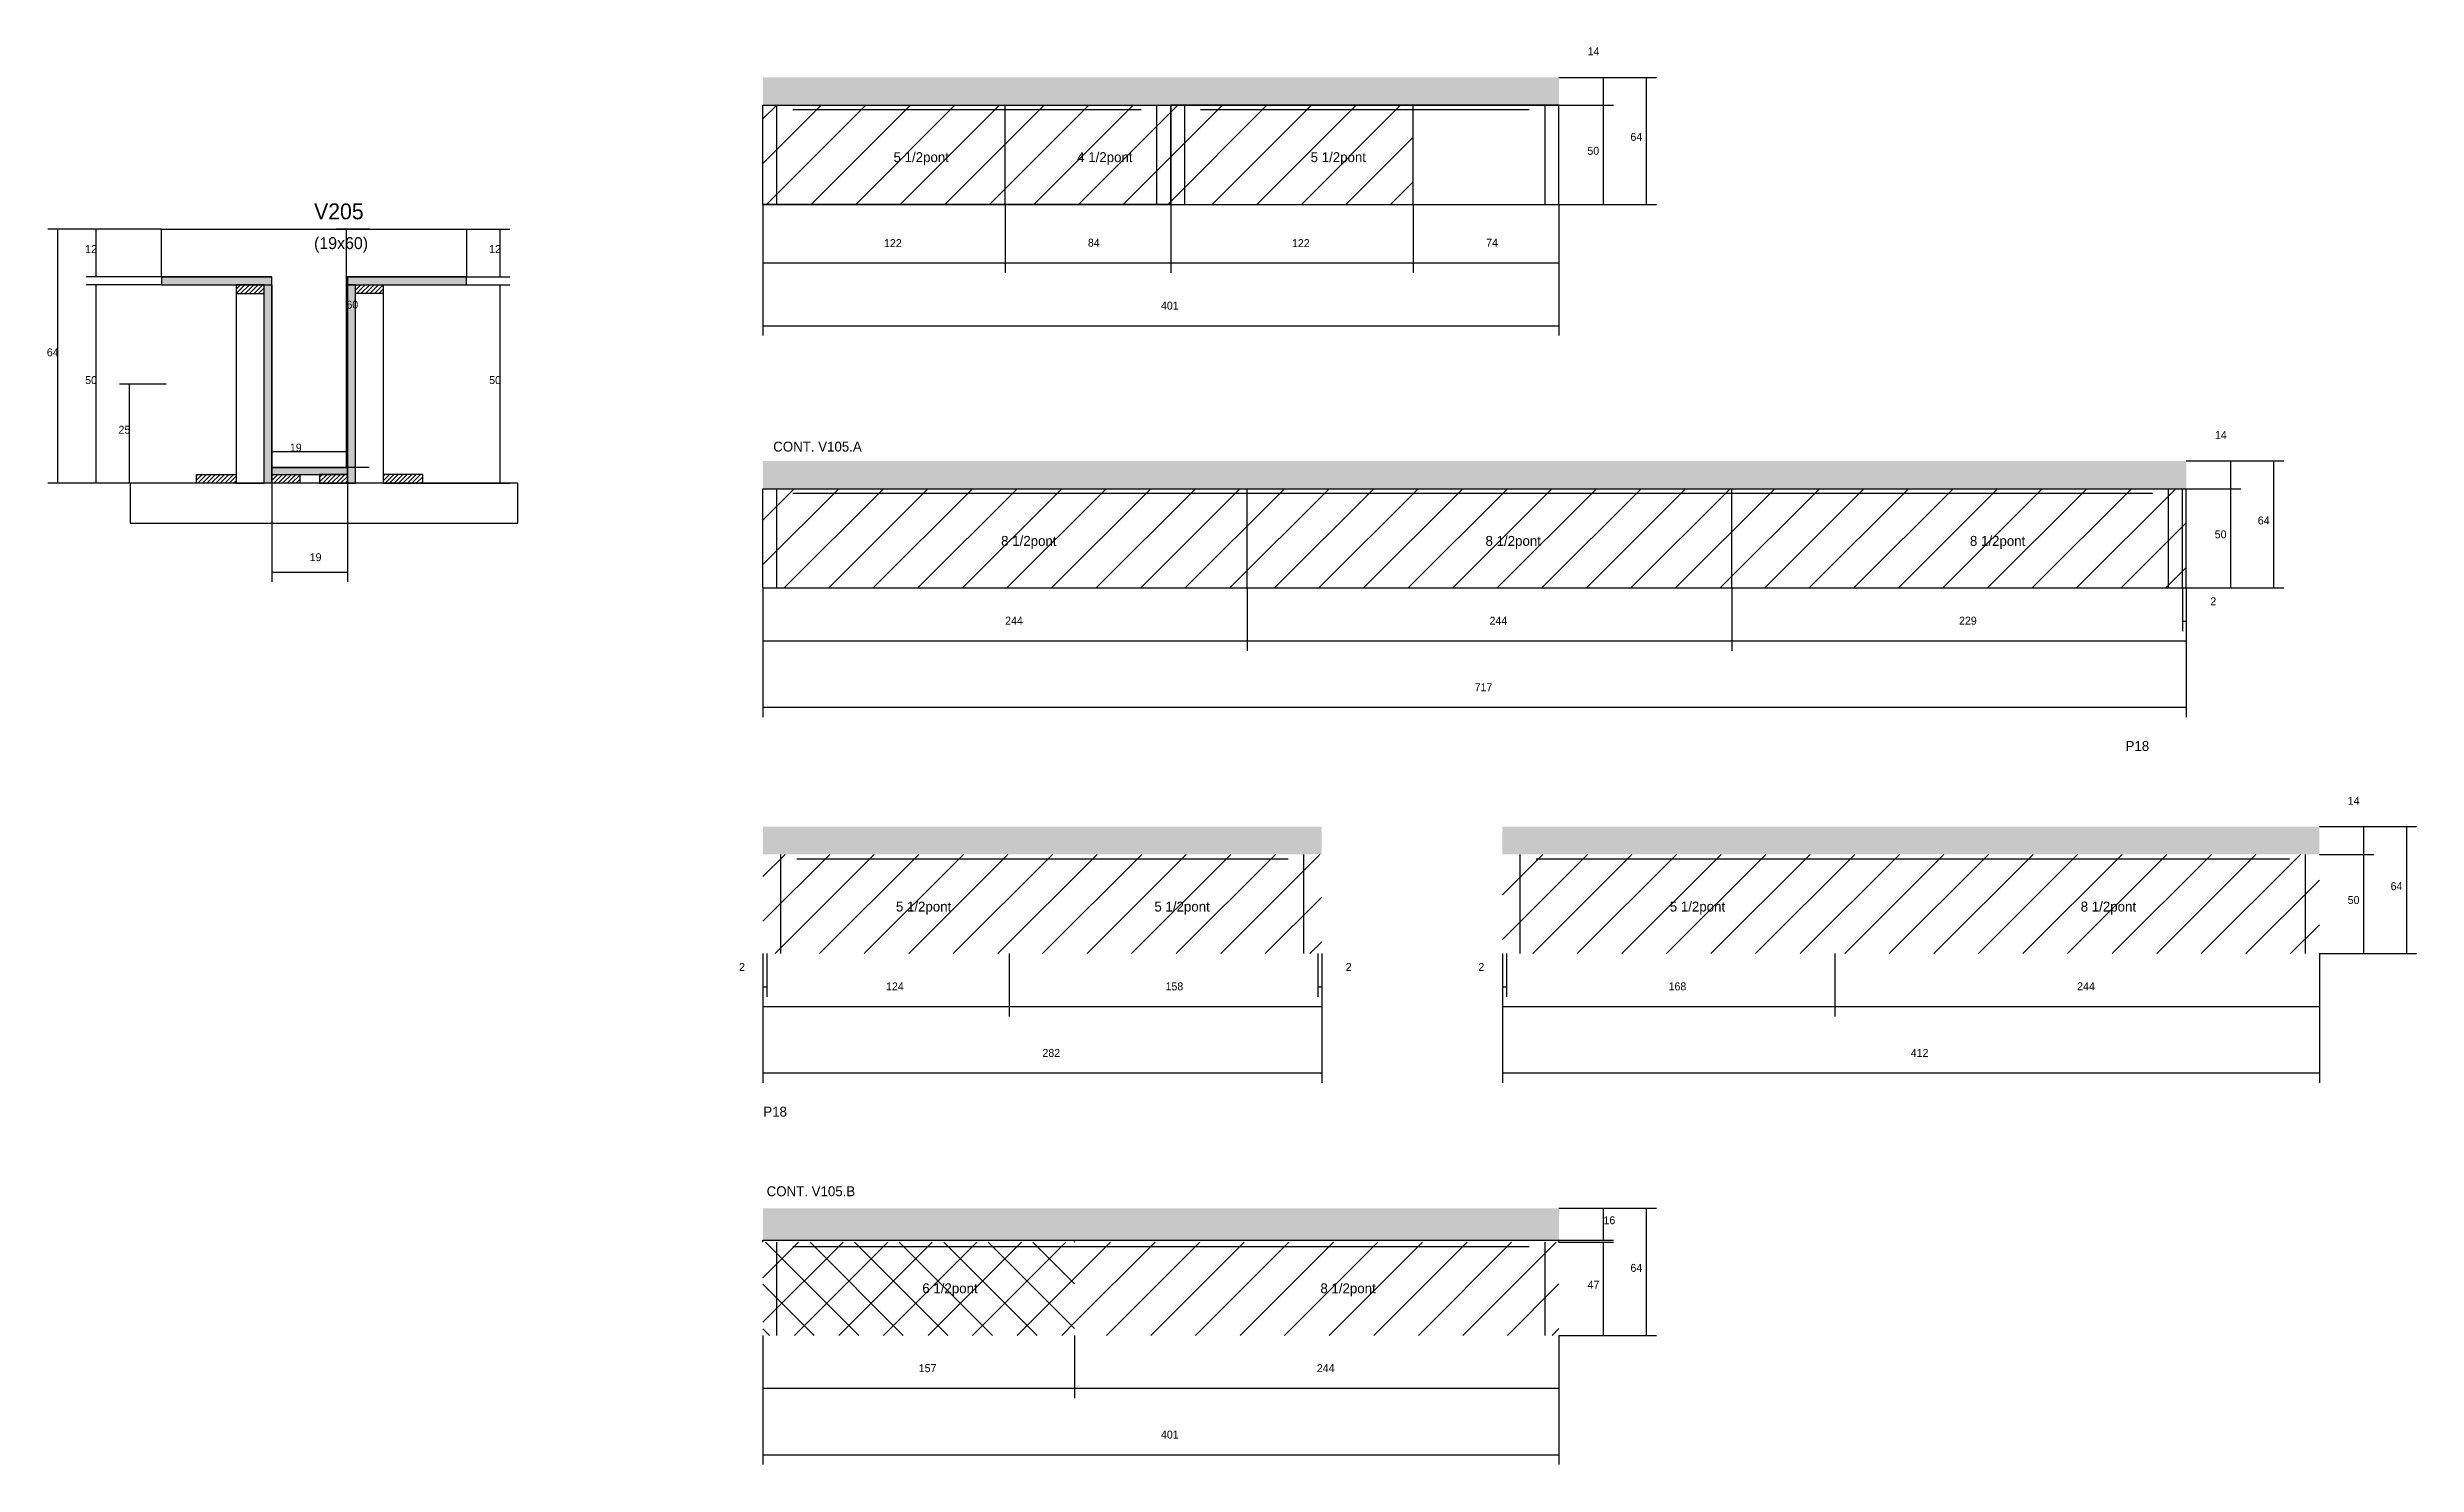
# Model space of a CAD drawing. Header units: metres. Extents: x 6391 to 8805, y 9014 to 10387.
# Drawn here: x 7611 to 8805, y 9674 to 10387 of the extents above; entities that cross this region are included whole.
import ezdxf

# ---------------------------------------------------------------- set-up
doc = ezdxf.new("R2010")
doc.units = ezdxf.units.M
for name, color, linetype in [('CONCRETO', 251, 'Continuous'), ('COTA', 4, 'Continuous'), ('Cota Seção (2x)', 4, 'Continuous'), ('Hachura', 253, 'Continuous'), ('Madeira', 126, 'Continuous'), ('NOMENCLATURA', 7, 'Continuous'), ('Painéis', 200, 'Continuous'), ('REAPROVEITAMENTO', 251, 'Continuous'), ('SARR_2.2x7', 40, 'Continuous'), ('Texto Seção', 7, 'Continuous')]:
    doc.layers.add(name, color=color, linetype=linetype)

msp = doc.modelspace()

# ---------------------------------------------------------------- hatches: boundary and pattern name
at = {"layer": 'COTA'}
h = msp.add_hatch(dxfattribs=at)
h.set_pattern_fill('AR-CONC', scale=0.03)
h.paths.add_polyline_path([(8372.6, 10372.3), (7971.6, 10372.3), (7971.6, 10372.3), (7971.6, 10358.3), (7971.6, 10358.3), (8372.6, 10358.3), (8372.6, 10358.3), (8372.6, 10372.3)])
h = msp.add_hatch(dxfattribs=at)
h.set_pattern_fill('AR-CONC', scale=0.03)
h.paths.add_polyline_path([(8688.6, 10179.1), (8688.6, 10165.1), (8688.6, 10165.1), (7971.6, 10165.1), (7971.6, 10165.1), (7971.6, 10179.1), (7971.6, 10179.1), (8688.6, 10179.1)])
h = msp.add_hatch(dxfattribs=at)
h.set_pattern_fill('AR-CONC', scale=0.03)
h.paths.add_polyline_path([(7971.6, 9994.9), (7971.6, 9980.9), (7971.6, 9980.9), (8253.1, 9980.9), (8253.1, 9980.9), (8253.1, 9994.9), (8253.1, 9994.9), (7971.6, 9994.9)])
h = msp.add_hatch(dxfattribs=at)
h.set_pattern_fill('AR-CONC', scale=0.03)
h.paths.add_polyline_path([(8755.6, 9994.9), (8755.6, 9980.9), (8755.6, 9980.9), (8344.1, 9980.9), (8344.1, 9980.9), (8344.1, 9994.9), (8344.1, 9994.9), (8755.6, 9994.9)])
h = msp.add_hatch(dxfattribs=at)
h.set_pattern_fill('AR-CONC', scale=0.03)
h.paths.add_polyline_path([(8372.6, 9802.6), (8372.6, 9786.6), (8372.6, 9786.6), (7971.6, 9786.6), (7971.6, 9786.6), (7971.6, 9802.6), (7971.6, 9802.6), (8372.6, 9802.6)])
at = {"layer": 'Hachura'}
h = msp.add_hatch(color=8, dxfattribs=at)
h.dxf.hatch_style = 1
h.paths.add_polyline_path([(7724.3, 10267.8), (7724.3, 10271.8), (7724.3, 10271.8), (7668.7, 10271.8), (7668.7, 10271.8), (7668.7, 10267.8), (7668.7, 10267.8), (7724.3, 10267.8)])
h = msp.add_hatch(dxfattribs=at)
h.set_pattern_fill('ANSI31', scale=0.5)
h.paths.add_polyline_path([(7720.3, 10263.4), (7720.3, 10267.8), (7720.3, 10267.8), (7706.3, 10267.8), (7706.3, 10267.8), (7706.3, 10263.4), (7706.3, 10263.4), (7720.3, 10263.4)])
h = msp.add_hatch(color=8, dxfattribs=at)
h.dxf.hatch_style = 1
h.paths.add_polyline_path([(7720.3, 10267.8), (7724.3, 10267.8), (7724.3, 10267.8), (7724.3, 10167.8), (7724.3, 10167.8), (7720.3, 10167.8), (7720.3, 10167.8), (7720.3, 10267.8)])
h = msp.add_hatch(color=8, dxfattribs=at)
h.dxf.hatch_style = 1
h.paths.add_polyline_path([(7822.3, 10267.8), (7822.3, 10271.8), (7822.3, 10271.8), (7762.3, 10271.8), (7762.3, 10271.8), (7762.3, 10267.8), (7762.3, 10267.8), (7822.3, 10267.8)])
h = msp.add_hatch(color=8, dxfattribs=at)
h.dxf.hatch_style = 1
h.paths.add_polyline_path([(7766.3, 10267.8), (7762.3, 10267.8), (7762.3, 10267.8), (7762.3, 10167.8), (7762.3, 10167.8), (7766.3, 10167.8), (7766.3, 10167.8), (7766.3, 10267.8)])
h = msp.add_hatch(dxfattribs=at)
h.set_pattern_fill('ANSI31', scale=0.5)
h.paths.add_polyline_path([(7766.3, 10263.4), (7766.3, 10267.8), (7766.3, 10267.8), (7780.3, 10267.8), (7780.3, 10267.8), (7780.3, 10263.4), (7780.3, 10263.4), (7766.3, 10263.4)])
h = msp.add_hatch(dxfattribs=at)
h.set_pattern_fill('ANSI31', scale=0.5)
h.paths.add_polyline_path([(7686.3, 10167.8), (7686.3, 10172.2), (7686.3, 10172.2), (7706.3, 10172.2), (7706.3, 10172.2), (7706.3, 10167.8), (7706.3, 10167.8), (7686.3, 10167.8)])
h = msp.add_hatch(color=8, dxfattribs=at)
h.dxf.hatch_style = 1
h.paths.add_polyline_path([(7762.3, 10172.2), (7762.3, 10175.8), (7762.3, 10175.8), (7724.3, 10175.8), (7724.3, 10175.8), (7724.3, 10172.2), (7724.3, 10172.2), (7762.3, 10172.2)])
h = msp.add_hatch(dxfattribs=at)
h.set_pattern_fill('ANSI31', scale=0.5)
h.paths.add_polyline_path([(7724.3, 10167.8), (7724.3, 10172.2), (7724.3, 10172.2), (7738.3, 10172.2), (7738.3, 10172.2), (7738.3, 10167.8), (7738.3, 10167.8), (7724.3, 10167.8)])
h = msp.add_hatch(dxfattribs=at)
h.set_pattern_fill('ANSI31', scale=0.5)
h.paths.add_polyline_path([(7762.3, 10167.8), (7762.3, 10172.2), (7762.3, 10172.2), (7748.3, 10172.2), (7748.3, 10172.2), (7748.3, 10167.8), (7748.3, 10167.8), (7762.3, 10167.8)])
h = msp.add_hatch(dxfattribs=at)
h.set_pattern_fill('ANSI31', scale=0.5)
h.paths.add_polyline_path([(7800.3, 10167.8), (7800.3, 10172.2), (7800.3, 10172.2), (7780.3, 10172.2), (7780.3, 10172.2), (7780.3, 10167.8), (7780.3, 10167.8), (7800.3, 10167.8)])
at = {"layer": 'REAPROVEITAMENTO'}
h = msp.add_hatch(dxfattribs=at)
h.set_pattern_fill('ANSI31', scale=5)
h.paths.add_polyline_path([(7971.6, 10358.3), (7971.6, 10308.3), (7971.6, 10308.3), (8299.1, 10308.3), (8299.1, 10308.3), (8299.1, 10358.3), (8299.1, 10358.3), (7971.6, 10358.3)])
h = msp.add_hatch(dxfattribs=at)
h.set_pattern_fill('ANSI31', scale=5)
h.paths.add_polyline_path([(7971.6, 10165.1), (7971.6, 10115.1), (7971.6, 10115.1), (8688.6, 10115.1), (8688.6, 10115.1), (8688.6, 10165.1), (8688.6, 10165.1), (7971.6, 10165.1)])
h = msp.add_hatch(dxfattribs=at)
h.set_pattern_fill('ANSI31', scale=5)
h.paths.add_polyline_path([(7971.6, 9980.9), (7971.6, 9930.9), (7971.6, 9930.9), (8253.1, 9930.9), (8253.1, 9930.9), (8253.1, 9980.9), (8253.1, 9980.9), (7971.6, 9980.9)])
h = msp.add_hatch(dxfattribs=at)
h.set_pattern_fill('ANSI31', scale=5)
h.paths.add_polyline_path([(8344.1, 9980.9), (8344.1, 9930.9), (8344.1, 9930.9), (8755.6, 9930.9), (8755.6, 9930.9), (8755.6, 9980.9), (8755.6, 9980.9), (8344.1, 9980.9)])
h = msp.add_hatch(dxfattribs=at)
h.set_pattern_fill('ANSI37', scale=5)
h.paths.add_polyline_path([(7971.6, 9785.6), (7971.6, 9738.6), (7971.6, 9738.6), (8128.6, 9738.6), (8128.6, 9738.6), (8128.6, 9785.6), (8128.6, 9785.6), (7971.6, 9785.6)])
h = msp.add_hatch(dxfattribs=at)
h.set_pattern_fill('ANSI31', scale=5)
h.paths.add_polyline_path([(8128.6, 9785.6), (8128.6, 9738.6), (8128.6, 9738.6), (8372.6, 9738.6), (8372.6, 9738.6), (8372.6, 9785.6), (8372.6, 9785.6), (8128.6, 9785.6)])

# ---------------------------------------------------------------- linework, layer by layer
at = {"layer": 'CONCRETO'}
msp.add_lwpolyline([(7668.7, 10271.8), (7668.7, 10295.8), (7822.3, 10295.8), (7822.3, 10271.8), (7762.3, 10271.8), (7762.3, 10175.8), (7724.3, 10175.8), (7724.3, 10271.8)], close=True, dxfattribs=at)
at = {"layer": 'COTA'}
for p, q in [((8372.6, 10372.3), (8400, 10372.3)), ((8372.6, 10372.3), (8421.7, 10372.3)), ((8395, 10358.3), (8395, 10372.3)), ((8416.7, 10308.3), (8416.7, 10372.3)), ((8372.6, 10358.3), (8400, 10358.3)), ((8372.6, 10358.3), (8400, 10358.3)), ((8395, 10308.3), (8395, 10358.3)), ((7971.6, 10308.3), (7971.6, 10273.8)), ((8093.6, 10308.3), (8093.6, 10273.8)), ((8093.6, 10308.3), (8093.6, 10273.8)), ((8177.1, 10308.3), (8177.1, 10273.8)), ((8177.1, 10308.3), (8177.1, 10273.8)), ((8299.1, 10308.3), (8299.1, 10273.8)), ((8372.6, 10308.3), (8400, 10308.3)), ((8372.6, 10308.3), (8421.7, 10308.3)), ((7668.7, 10295.8), (7611.4, 10295.8)), ((7616.4, 10167.8), (7616.4, 10295.8)), ((7668.7, 10295.8), (7630.7, 10295.8)), ((7635.7, 10271.8), (7635.7, 10295.8)), ((7822.3, 10295.8), (7844.2, 10295.8)), ((7839.2, 10271.8), (7839.2, 10295.8)), ((7971.6, 10278.8), (8093.6, 10278.8)), ((8093.6, 10278.8), (8177.1, 10278.8)), ((8177.1, 10278.8), (8299.1, 10278.8)), ((7668.7, 10271.8), (7630.7, 10271.8)), ((7668.7, 10267.8), (7630.7, 10267.8)), ((7635.7, 10167.8), (7635.7, 10267.8)), ((7822.3, 10271.8), (7844.2, 10271.8)), ((7822.3, 10267.8), (7844.2, 10267.8)), ((7839.2, 10167.8), (7839.2, 10267.8)), ((7671, 10217.8), (7647.5, 10217.8)), ((7652.5, 10167.8), (7652.5, 10217.8)), ((8688.6, 10179.1), (8716, 10179.1)), ((8688.6, 10179.1), (8737.7, 10179.1)), ((8711, 10165.1), (8711, 10179.1)), ((8732.7, 10115.1), (8732.7, 10179.1)), ((7690.7, 10167.8), (7611.4, 10167.8)), ((7690.7, 10167.8), (7630.7, 10167.8)), ((7671, 10167.8), (7647.5, 10167.8)), ((7724.3, 10167.8), (7724.3, 10118.1)), ((7762.3, 10167.8), (7762.3, 10118.1)), ((7795.9, 10167.8), (7844.2, 10167.8)), ((8688.6, 10165.1), (8716, 10165.1)), ((8688.6, 10165.1), (8716, 10165.1)), ((8711, 10115.1), (8711, 10165.1)), ((7724.3, 10123.1), (7762.3, 10123.1)), ((7971.6, 10115.1), (7971.6, 10083.5)), ((7971.6, 10115.1), (7971.6, 10050)), ((8215.6, 10115.1), (8215.6, 10083.5)), ((8215.6, 10115.1), (8215.6, 10083.5)), ((8459.6, 10115.1), (8459.6, 10083.5)), ((8459.6, 10115.1), (8459.6, 10083.5)), ((8686.6, 10115.1), (8686.6, 10093.4)), ((8688.6, 10115.1), (8688.6, 10083.5)), ((8688.6, 10115.1), (8688.6, 10050)), ((8688.6, 10115.1), (8688.6, 10093.4)), ((8688.6, 10115.1), (8716, 10115.1)), ((8688.6, 10115.1), (8737.7, 10115.1)), ((8686.6, 10098.4), (8688.6, 10098.4)), ((7971.6, 10088.5), (8215.6, 10088.5)), ((8215.6, 10088.5), (8459.6, 10088.5)), ((8459.6, 10088.5), (8688.6, 10088.5)), ((7971.6, 10055), (8688.6, 10055)), ((8755.6, 9994.9), (8783, 9994.9)), ((8755.6, 9994.9), (8804.6, 9994.9)), ((8778, 9980.9), (8778, 9994.9)), ((8799.6, 9930.9), (8799.6, 9994.9)), ((8755.6, 9980.9), (8783, 9980.9)), ((8755.6, 9980.9), (8783, 9980.9)), ((8778, 9930.9), (8778, 9980.9)), ((7971.6, 9930.9), (7971.6, 9899.3)), ((7971.6, 9930.9), (7971.6, 9865.8)), ((7971.6, 9930.9), (7971.6, 9909.2)), ((7973.6, 9930.9), (7973.6, 9909.2)), ((8095.6, 9930.9), (8095.6, 9899.3)), ((8095.6, 9930.9), (8095.6, 9899.3)), ((8251.1, 9930.9), (8251.1, 9909.2)), ((8253.1, 9930.9), (8253.1, 9899.3)), ((8253.1, 9930.9), (8253.1, 9865.8)), ((8253.1, 9930.9), (8253.1, 9909.2)), ((8344.1, 9930.9), (8344.1, 9899.3)), ((8344.1, 9930.9), (8344.1, 9865.8)), ((8344.1, 9930.9), (8344.1, 9909.2)), ((8346.1, 9930.9), (8346.1, 9909.2)), ((8511.6, 9930.9), (8511.6, 9899.3)), ((8511.6, 9930.9), (8511.6, 9899.3)), ((8755.6, 9930.9), (8783, 9930.9)), ((8755.6, 9930.9), (8804.6, 9930.9)), ((8755.6, 9930.9), (8755.6, 9899.3)), ((8755.6, 9930.9), (8755.6, 9865.8)), ((7971.6, 9914.2), (7973.6, 9914.2)), ((8251.1, 9914.2), (8253.1, 9914.2)), ((8344.1, 9914.2), (8346.1, 9914.2)), ((7971.6, 9904.3), (8095.6, 9904.3)), ((8095.6, 9904.3), (8253.1, 9904.3)), ((8344.1, 9904.3), (8511.6, 9904.3)), ((8511.6, 9904.3), (8755.6, 9904.3)), ((7971.6, 9870.8), (8253.1, 9870.8)), ((8344.1, 9870.8), (8755.6, 9870.8)), ((8372.6, 9802.6), (8400, 9802.6)), ((8372.6, 9802.6), (8421.7, 9802.6)), ((8395, 9786.6), (8395, 9802.6)), ((8416.7, 9738.6), (8416.7, 9802.6)), ((8372.6, 9786.6), (8400, 9786.6)), ((8372.6, 9785.6), (8400, 9785.6)), ((8395, 9738.6), (8395, 9785.6)), ((7971.6, 9738.6), (7971.6, 9707)), ((7971.6, 9738.6), (7971.6, 9673.5)), ((8128.6, 9738.6), (8128.6, 9707)), ((8128.6, 9738.6), (8128.6, 9707)), ((8372.6, 9738.6), (8400, 9738.6)), ((8372.6, 9738.6), (8421.7, 9738.6)), ((8372.6, 9738.6), (8372.6, 9707)), ((8372.6, 9738.6), (8372.6, 9673.5)), ((7971.6, 9712), (8128.6, 9712)), ((8128.6, 9712), (8372.6, 9712)), ((7971.6, 9678.5), (8372.6, 9678.5))]:
    msp.add_line(p, q, dxfattribs=at)
at = {"layer": 'Cota Seção (2x)'}
for p, q in [((7971.6, 10308.3), (7971.6, 10242.2)), ((8299.1, 10308.3), (8299.1, 10273.8)), ((8372.6, 10308.3), (8372.6, 10242.2)), ((8372.6, 10308.3), (8372.6, 10273.8)), ((7773.3, 10295.8), (7756.8, 10295.8)), ((7761.8, 10175.8), (7761.8, 10295.8)), ((8299.1, 10278.8), (8372.6, 10278.8)), ((7971.6, 10247.2), (8372.6, 10247.2)), ((7724.3, 10167.8), (7724.3, 10188.8)), ((7724.3, 10183.8), (7762.3, 10183.8)), ((7762.3, 10167.8), (7762.3, 10188.8)), ((7773.3, 10175.8), (7756.8, 10175.8))]:
    msp.add_line(p, q, dxfattribs=at)
at = {"layer": 'Madeira'}
for points in [[(7720.3, 10263.4), (7720.3, 10267.8), (7706.3, 10267.8), (7706.3, 10263.4)], [(7720.3, 10267.8), (7706.3, 10267.8), (7706.3, 10167.8), (7720.3, 10167.8)], [(7766.3, 10263.4), (7766.3, 10267.8), (7780.3, 10267.8), (7780.3, 10263.4)], [(7766.3, 10267.8), (7780.3, 10267.8), (7780.3, 10167.8), (7766.3, 10167.8)], [(7686.3, 10167.8), (7686.3, 10172.2), (7706.3, 10172.2), (7706.3, 10167.8)], [(7724.3, 10167.8), (7724.3, 10172.2), (7738.3, 10172.2), (7738.3, 10167.8)], [(7762.3, 10167.8), (7762.3, 10172.2), (7748.3, 10172.2), (7748.3, 10167.8)], [(7800.3, 10167.8), (7800.3, 10172.2), (7780.3, 10172.2), (7780.3, 10167.8)], [(7652.9, 10147.8), (7848.1, 10147.8), (7848.1, 10167.8), (7652.9, 10167.8)]]:
    msp.add_lwpolyline(points, close=True, dxfattribs=at)
at = {"layer": 'Painéis'}
for p, q in [((7971.6, 10358.3), (8177.1, 10358.3)), ((8093.6, 10308.3), (8093.6, 10358.3)), ((8177.1, 10358.3), (8372.6, 10358.3)), ((8177.1, 10308.3), (8177.1, 10358.3)), ((8299.1, 10308.3), (8299.1, 10358.3)), ((8372.6, 10308.3), (8372.6, 10358.3)), ((7971.6, 10308.3), (8177.1, 10308.3)), ((8177.1, 10308.3), (8372.6, 10308.3)), ((7668.7, 10271.8), (7724.3, 10271.8)), ((7762.3, 10271.8), (7822.3, 10271.8)), ((7724.3, 10175.8), (7762.3, 10175.8)), ((7971.6, 10165.1), (8688.6, 10165.1)), ((7971.6, 10115.1), (7971.6, 10165.1)), ((8215.6, 10115.1), (8215.6, 10165.1)), ((8459.6, 10115.1), (8459.6, 10165.1)), ((8686.6, 10115.1), (8686.6, 10165.1)), ((8688.6, 10115.1), (8688.6, 10165.1)), ((7971.6, 10115.1), (8688.6, 10115.1))]:
    msp.add_line(p, q, dxfattribs=at)
for points in [[(7971.6, 10358.3), (8177.1, 10358.3), (8177.1, 10308.3), (7971.6, 10308.3)], [(7724.3, 10267.8), (7724.3, 10271.8), (7668.7, 10271.8), (7668.7, 10267.8)], [(7720.3, 10267.8), (7724.3, 10267.8), (7724.3, 10167.8), (7720.3, 10167.8)], [(7822.3, 10267.8), (7822.3, 10271.8), (7762.3, 10271.8), (7762.3, 10267.8)], [(7766.3, 10267.8), (7762.3, 10267.8), (7762.3, 10167.8), (7766.3, 10167.8)], [(7762.3, 10172.2), (7762.3, 10175.8), (7724.3, 10175.8), (7724.3, 10172.2)]]:
    msp.add_lwpolyline(points, close=True, dxfattribs=at)
msp.add_lwpolyline([(8372.6, 10358.3), (8177.1, 10358.3), (8177.1, 10308.3), (8372.6, 10308.3)], dxfattribs=at)
at = {"layer": 'SARR_2.2x7'}
for p, q in [((7978.6, 10308.3), (7978.6, 10358.3)), ((7986.6, 10356.1), (8093.6, 10356.1)), ((8093.6, 10356.1), (8162.1, 10356.1)), ((8170.1, 10308.3), (8170.1, 10358.3)), ((8184.1, 10308.3), (8184.1, 10358.3)), ((8192.1, 10356.1), (8299.1, 10356.1)), ((8299.1, 10356.1), (8357.6, 10356.1)), ((8365.6, 10308.3), (8365.6, 10358.3)), ((7978.6, 10115.1), (7978.6, 10165.1)), ((7986.6, 10162.9), (8215.6, 10162.9)), ((8215.6, 10162.9), (8671.6, 10162.9)), ((8679.6, 10115.1), (8679.6, 10165.1)), ((7980.6, 9930.9), (7980.6, 9980.9)), ((7988.6, 9978.7), (8095.6, 9978.7)), ((8095.6, 9978.7), (8236.1, 9978.7)), ((8244.1, 9930.9), (8244.1, 9980.9)), ((8353.1, 9930.9), (8353.1, 9980.9)), ((8361.1, 9978.7), (8511.6, 9978.7)), ((8511.6, 9978.7), (8740.6, 9978.7)), ((8748.6, 9930.9), (8748.6, 9980.9)), ((7971.6, 9786.6), (8128.6, 9786.6)), ((7971.6, 9785.6), (7971.6, 9786.6)), ((8128.6, 9786.6), (8372.6, 9786.6)), ((8128.6, 9785.6), (8128.6, 9786.6)), ((8372.6, 9785.6), (8372.6, 9786.6)), ((7978.6, 9738.6), (7978.6, 9785.6)), ((7986.6, 9783.4), (8128.6, 9783.4)), ((8128.6, 9783.4), (8357.6, 9783.4)), ((8365.6, 9738.6), (8365.6, 9785.6))]:
    msp.add_line(p, q, dxfattribs=at)

# ---------------------------------------------------------------- texts
at = {"layer": 'COTA'}
for s, p in [('14', (8387, 10383.4)), ('50', (8386.9, 10333.3)), ('64', (8408.6, 10340.3)), ('12', (7630.2, 10283.8)), ('12', (7833.7, 10283.8)), ('122', (8032.6, 10286.8)), ('84', (8135.3, 10287)), ('122', (8238.1, 10286.8)), ('64', (7610.9, 10231.8)), ('50', (7630.2, 10217.8)), ('50', (7833.7, 10217.8)), ('25', (7647, 10192.8)), ('14', (8703, 10190.1)), ('50', (8702.9, 10140.1)), ('64', (8724.6, 10147.1)), ('19', (7743.3, 10128.6)), ('2', (8700.7, 10106.4)), ('244', (8093.6, 10096.6)), ('244', (8337.6, 10096.6)), ('229', (8574.1, 10096.6)), ('717', (8330.1, 10063.1)), ('14', (8769.9, 10005.9)), ('64', (8791.5, 9962.9)), ('50', (8769.9, 9955.9)), ('2', (7959.6, 9922.2)), ('2', (8265.2, 9922.2)), ('2', (8332, 9922.2)), ('124', (8033.6, 9912.4)), ('158', (8174.4, 9912.4)), ('168', (8427.8, 9912.4)), ('244', (8633.6, 9912.4)), ('282', (8112.4, 9878.9)), ('412', (8549.8, 9878.9)), ('16', (8395, 9794.6)), ('64', (8408.6, 9770.6)), ('47', (8387, 9762.1)), ('157', (8050.1, 9720.1)), ('244', (8250.6, 9720.1)), ('401', (8172.1, 9686.6))]:
    msp.add_text(s, height=4, dxfattribs=at).set_placement(p)
at = {"layer": 'Cota Seção (2x)'}
for s, p in [('74', (8335.9, 10287)), ('60', (7761.8, 10255.8)), ('401', (8172.1, 10255.3)), ('19', (7733.3, 10183.8))]:
    msp.add_text(s, height=4, dxfattribs=at).set_placement(p)
at = {"layer": 'NOMENCLATURA'}
for s, p in [('5 1/2pont', (8037.4, 10329.6)), ('4 1/2pont', (8129.9, 10329.6)), ('5 1/2pont', (8247.5, 10329.6)), ('8 1/2pont', (8091.6, 10136.3)), ('8 1/2pont', (8335.6, 10136.3)), ('8 1/2pont', (8579.6, 10136.3)), ('P18', (8658, 10033)), ('5 1/2pont', (8038.6, 9952.1)), ('5 1/2pont', (8168.8, 9952.1)), ('5 1/2pont', (8428.4, 9952.1)), ('8 1/2pont', (8635.4, 9952.1)), ('P18', (7971.8, 9848.8)), ('6 1/2pont', (8051.9, 9759.8)), ('8 1/2pont', (8252.4, 9759.8))]:
    msp.add_text(s, height=5, dxfattribs=at).set_placement(p)
at = {"layer": 'Texto Seção'}
for s, height, p in [('V205', 8, (7745.5, 10300.8)), ('(19x60)', 6, (7745.5, 10285.8)), ('CONT. V105.A', 5, (7976.8, 10183.8)), ('CONT. V105.B', 5, (7973.5, 9808.7))]:
    msp.add_text(s, height=height, dxfattribs=at).set_placement(p)

doc.saveas('drawing.dxf')
